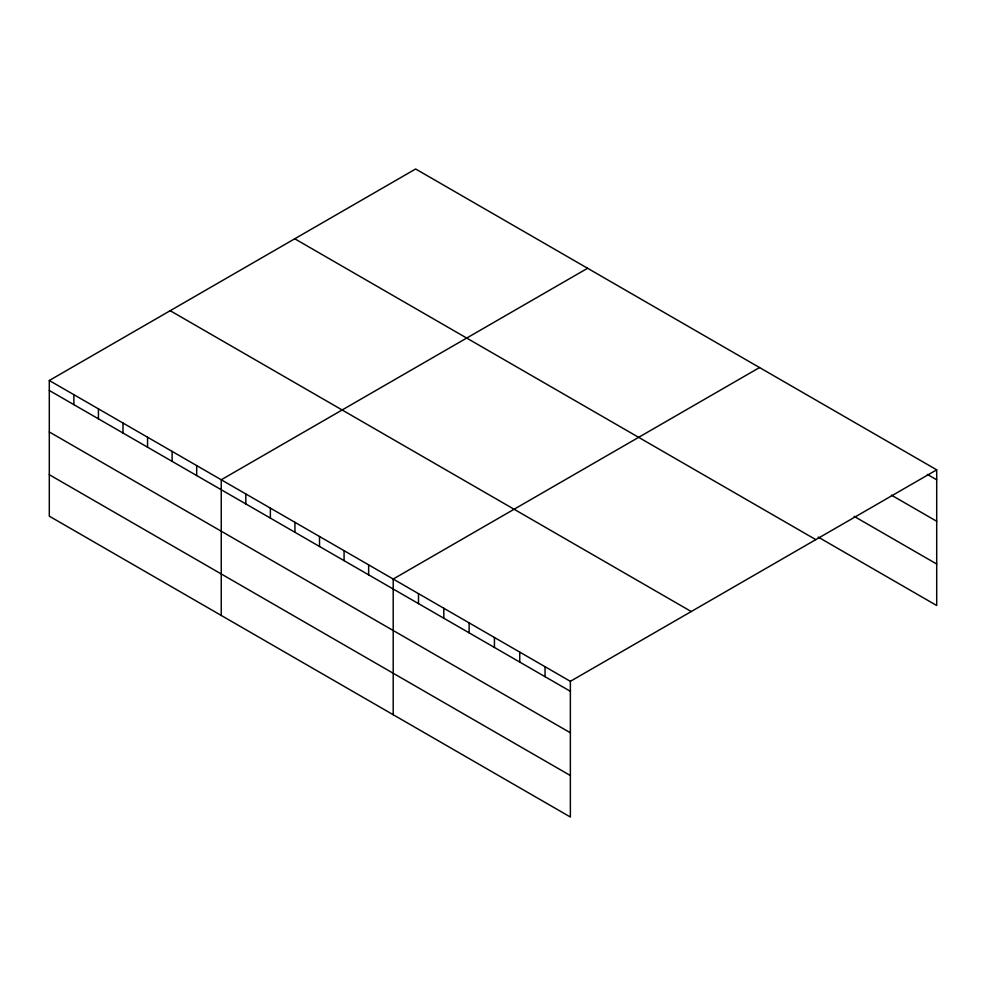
<?xml version="1.0" encoding="UTF-8"?>
<svg xmlns="http://www.w3.org/2000/svg" width="986" height="986" viewBox="0 0 986 986"><rect width="100%" height="100%" fill="white"/><g stroke="black" fill="none" stroke-linecap="round" stroke-linejoin="round"><path stroke-width="1.48" d="M818.146 537.062L936.7 605.503L936.7 469.829L415.636 168.988L49.3 380.497L49.3 516.171L570.364 817.012L570.364 681.326L49.3 380.497M587.594 268.266L221.246 479.775L221.246 615.449M759.54 367.544L393.204 579.041L393.204 714.727M570.364 681.326L936.7 469.829M927.37 474.414L936.7 479.8M891.406 495.132L936.7 521.274M854.11 516.344L936.7 564.017M294.752 238.785L815.804 539.625M170.196 310.701L691.248 611.53M49.3 390.468L570.364 691.297M49.3 431.954L570.364 732.783M49.3 474.697L570.364 775.526M545.048 666.721L545.048 676.692M519.745 652.103L519.745 662.074M494.43 637.498L494.43 647.457M469.126 622.881L469.126 632.852M443.823 608.263L443.823 618.234M418.508 593.658L418.508 603.629M368.641 564.867L368.641 574.838M344.077 550.681L344.077 560.652M319.513 536.495L319.513 546.466M294.937 522.321L294.937 532.292M270.374 508.135L270.374 518.106M245.81 493.949L245.81 503.92M196.682 465.589L196.682 475.56M172.119 451.403L172.119 461.374M147.555 437.229L147.555 447.2M122.991 423.043L122.991 433.014M98.427 408.857L98.427 418.828M73.864 394.683L73.864 404.642"/></g></svg>
